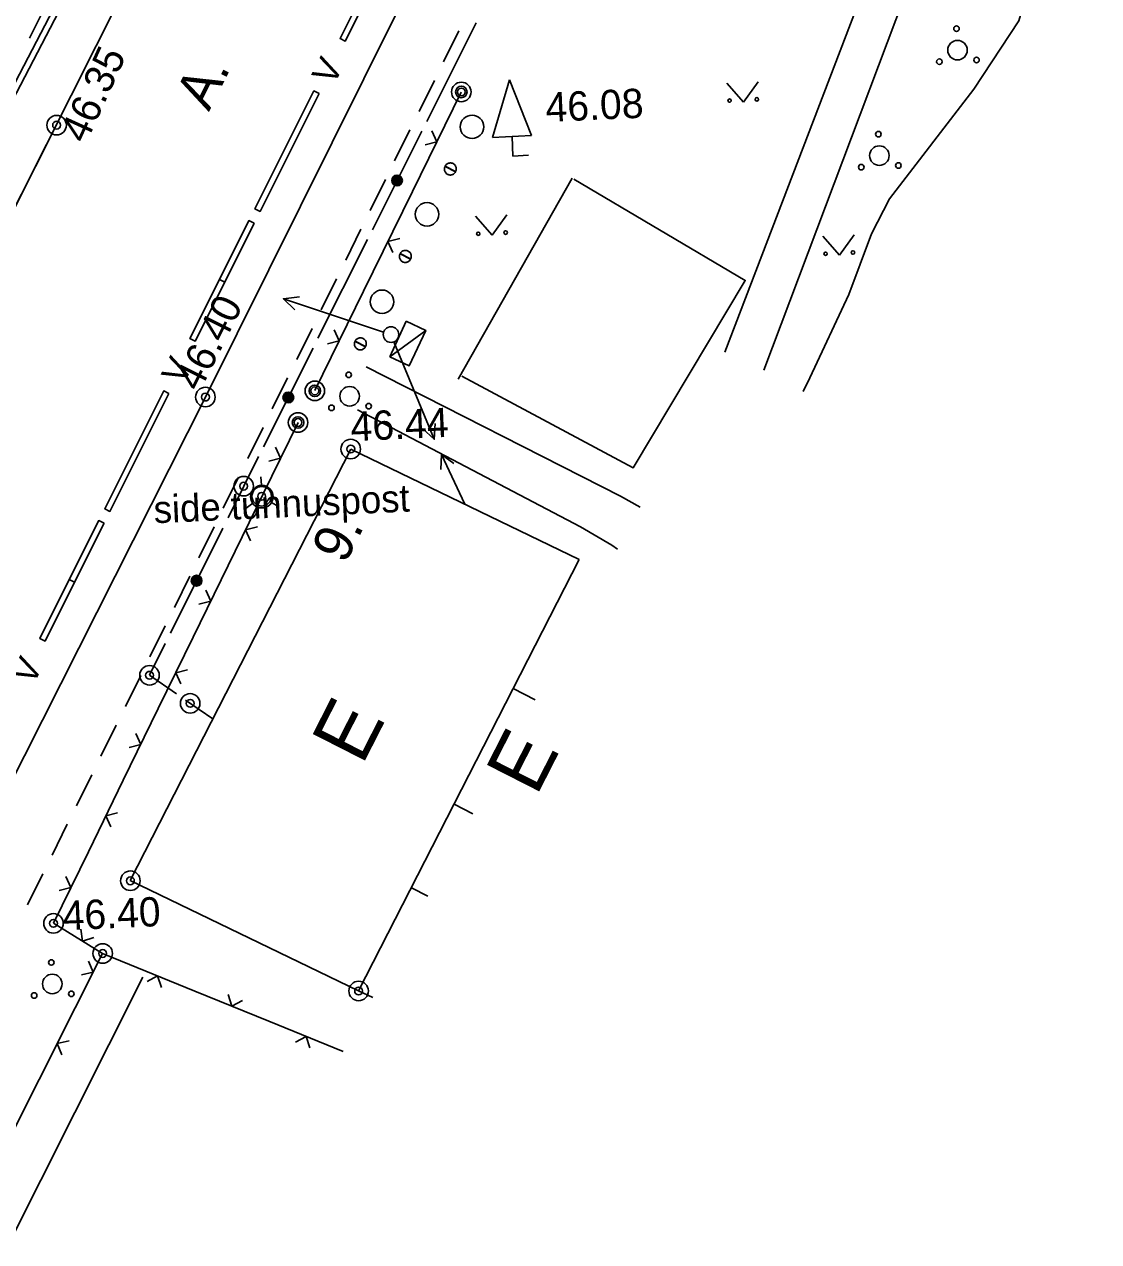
# Model space of a CAD drawing. Extents: x 642063 to 642420, y 6456369 to 6456843.
# Drawn here: x 642208.65 to 642236.14, y 6456506.06 to 6456537.22 of the extents above; entities that cross this region are included whole.
import ezdxf

# ---------------------------------------------------------------- set-up
doc = ezdxf.new("R2010")
doc.units = 0
for name, color, linetype in [('KIHT_14', 7, 'Continuous'), ('KIHT_16', 7, 'Continuous'), ('KIHT_17', 7, 'Continuous'), ('KIHT_2', 7, 'Continuous'), ('KIHT_20', 7, 'Continuous'), ('KIHT_24', 7, 'Continuous'), ('KIHT_25', 7, 'Continuous'), ('KIHT_26', 7, 'Continuous'), ('KIHT_27', 7, 'Continuous'), ('KIHT_3', 7, 'Continuous'), ('KIHT_35', 7, 'Continuous'), ('KIHT_39', 7, 'Continuous'), ('KIHT_4', 7, 'Continuous'), ('KIHT_5', 7, 'Continuous'), ('KIHT_6', 7, 'Continuous'), ('KIHT_9', 7, 'Continuous')]:
    doc.layers.add(name, color=color, linetype=linetype)

# ---------------------------------------------------------------- blocks, each defined once
blk = doc.blocks.new('SC1306')
at = {"layer": 'KIHT_2'}
blk.add_circle((0, 0), 0.25, dxfattribs=at)
blk = doc.blocks.new('PNNKT')
at = {"layer": 'KIHT_5'}
blk.add_circle((0, 0), 0.1, dxfattribs=at)
blk = doc.blocks.new('KPQQSA')
at = {"layer": 'KIHT_16'}
for centre, radius in [((0, 0.55), 0.0707), ((0, 0), 0.25), ((-0.476, -0.275), 0.0707), ((0.476, -0.275), 0.0707)]:
    blk.add_circle(centre, radius, dxfattribs=at)
blk = doc.blocks.new('KELUPU')
at = {"layer": 'KIHT_16'}
for p, q in [((0, 1.95), (-0.5, 0.5)), ((0.5, 0.5), (0, 1.95)), ((-0.5, 0.5), (0.5, 0.5)), ((0, 0), (0, 0.5)), ((0.4, 0), (0, 0))]:
    blk.add_line(p, q, dxfattribs=at)
blk = doc.blocks.new('V_AIPN')
at = {"layer": 'KIHT_3'}
blk.add_circle((0, 0), 0.148, dxfattribs=at)
blk = doc.blocks.new('KMURU_')
at = {"layer": 'KIHT_25'}
for p, q in [((-0.403, 0.505), (0, 0)), ((0, 0), (0.397, 0.505))]:
    blk.add_line(p, q, dxfattribs=at)
for centre, radius in [((-0.353, 0.055), 0.0428), ((0.347, 0.055), 0.0452)]:
    blk.add_circle(centre, radius, dxfattribs=at)
blk = doc.blocks.new('VKRAAN')
at = {"layer": 'KIHT_4'}
blk.add_circle((0, 0), 0.289, dxfattribs=at)
blk = doc.blocks.new('SC1181')
at = {"layer": 'KIHT_4'}
for p, q in [((0, 0.395), (0, 0.184)), ((-0.241, -0.266), (-0.416, -0.383)), ((0.241, -0.266), (0.416, -0.383))]:
    blk.add_line(p, q, dxfattribs=at)
blk.add_blockref('VKRAAN', (0, -0.11), dxfattribs=at)
blk = doc.blocks.new('WMNOLO')
at = {"layer": 'KIHT_17'}
blk.add_line((0.2, 0), (2.9, 0), dxfattribs=at)
blk.add_lwpolyline([(2.536, 0.176), (2.9, 0), (2.531, -0.176)], dxfattribs=at)
blk.add_circle((0, 0), 0.2, dxfattribs=at)
blk = doc.blocks.new('L_KILP')
at = {"layer": 'KIHT_39'}
for q in [(0.998, 0.551), (0.998, -0.551)]:
    blk.add_line((-0.998, 0.551), q, dxfattribs=at)
blk.add_lwpolyline([(0.998, 0.551), (0.998, -0.551), (-0.998, -0.551), (-0.998, 0.551)], dxfattribs=at)

msp = doc.modelspace()

# ---------------------------------------------------------------- linework, layer by layer
at = {"layer": 'KIHT_14'}
for points in [[(642217.616, 6456538.298), (642216.861, 6456536.79), (642216.727, 6456536.857), (642217.482, 6456538.366)], [(642216.19, 6456535.448), (642214.679, 6456532.431), (642214.545, 6456532.498), (642216.055, 6456535.516)], [(642214.528, 6456532.129), (642213.773, 6456530.62), (642213.639, 6456530.688), (642214.394, 6456532.196)], [(642213.773, 6456530.62), (642213.018, 6456529.112), (642212.884, 6456529.179), (642213.639, 6456530.688)], [(642212.347, 6456527.77), (642210.837, 6456524.753), (642210.702, 6456524.82), (642212.213, 6456527.838)], [(642210.686, 6456524.451), (642209.93, 6456522.942), (642209.796, 6456523.01), (642210.551, 6456524.518)], [(642209.93, 6456522.942), (642209.175, 6456521.434), (642209.041, 6456521.501), (642209.796, 6456523.01)]]:
    msp.add_lwpolyline(points, close=True, dxfattribs=at)
at = {"layer": 'KIHT_16'}
for points in [[(642219.413, 6456533.583), (642219.407, 6456533.568), (642219.402, 6456533.554), (642219.399, 6456533.538), (642219.397, 6456533.523), (642219.397, 6456533.507), (642219.398, 6456533.491), (642219.402, 6456533.476), (642219.406, 6456533.461), (642219.413, 6456533.447), (642219.421, 6456533.433), (642219.43, 6456533.42), (642219.44, 6456533.409), (642219.452, 6456533.398), (642219.464, 6456533.389), (642219.478, 6456533.381), (642219.492, 6456533.374), (642219.507, 6456533.369), (642219.523, 6456533.366), (642219.538, 6456533.364), (642219.554, 6456533.364), (642219.57, 6456533.366), (642219.585, 6456533.369), (642219.6, 6456533.374), (642219.614, 6456533.38), (642219.628, 6456533.388), (642219.641, 6456533.397), (642219.652, 6456533.408), (642219.663, 6456533.419), (642219.672, 6456533.432), (642219.68, 6456533.446)], [(642219.685, 6456533.454), (642219.68, 6456533.446), (642219.413, 6456533.583), (642219.418, 6456533.592)], [(642219.685, 6456533.454), (642219.691, 6456533.469), (642219.696, 6456533.484), (642219.699, 6456533.499), (642219.701, 6456533.515), (642219.701, 6456533.53), (642219.699, 6456533.546), (642219.696, 6456533.561), (642219.691, 6456533.576), (642219.685, 6456533.591), (642219.677, 6456533.604), (642219.668, 6456533.617), (642219.658, 6456533.629), (642219.646, 6456533.639), (642219.633, 6456533.649), (642219.62, 6456533.656), (642219.605, 6456533.663), (642219.591, 6456533.668), (642219.575, 6456533.671), (642219.56, 6456533.673), (642219.544, 6456533.673), (642219.528, 6456533.671), (642219.513, 6456533.668), (642219.498, 6456533.663), (642219.484, 6456533.657), (642219.47, 6456533.649), (642219.457, 6456533.64), (642219.446, 6456533.63), (642219.435, 6456533.618), (642219.426, 6456533.605), (642219.418, 6456533.592)], [(642218.262, 6456531.344), (642218.255, 6456531.33), (642218.25, 6456531.315), (642218.247, 6456531.3), (642218.245, 6456531.284), (642218.245, 6456531.268), (642218.247, 6456531.253), (642218.25, 6456531.237), (642218.255, 6456531.223), (642218.261, 6456531.208), (642218.269, 6456531.195), (642218.278, 6456531.182), (642218.289, 6456531.17), (642218.3, 6456531.16), (642218.313, 6456531.15), (642218.326, 6456531.142), (642218.341, 6456531.136), (642218.356, 6456531.131), (642218.371, 6456531.128), (642218.387, 6456531.126), (642218.402, 6456531.126), (642218.418, 6456531.127), (642218.433, 6456531.131), (642218.448, 6456531.135), (642218.463, 6456531.142), (642218.476, 6456531.15), (642218.489, 6456531.159), (642218.501, 6456531.169), (642218.511, 6456531.181), (642218.521, 6456531.194), (642218.528, 6456531.207)], [(642218.533, 6456531.216), (642218.528, 6456531.207), (642218.262, 6456531.344), (642218.266, 6456531.353)], [(642218.533, 6456531.216), (642218.539, 6456531.23), (642218.544, 6456531.245), (642218.548, 6456531.261), (642218.549, 6456531.276), (642218.549, 6456531.292), (642218.548, 6456531.307), (642218.545, 6456531.323), (642218.54, 6456531.338), (642218.534, 6456531.352), (642218.526, 6456531.366), (642218.517, 6456531.379), (642218.506, 6456531.39), (642218.494, 6456531.401), (642218.482, 6456531.41), (642218.468, 6456531.418), (642218.454, 6456531.424), (642218.439, 6456531.429), (642218.424, 6456531.433), (642218.408, 6456531.434), (642218.392, 6456531.434), (642218.377, 6456531.433), (642218.361, 6456531.43), (642218.346, 6456531.425), (642218.332, 6456531.419), (642218.318, 6456531.411), (642218.306, 6456531.402), (642218.294, 6456531.391), (642218.283, 6456531.379), (642218.274, 6456531.367), (642218.266, 6456531.353)], [(642217.11, 6456529.106), (642217.104, 6456529.092), (642217.099, 6456529.077), (642217.095, 6456529.061), (642217.094, 6456529.046), (642217.094, 6456529.03), (642217.095, 6456529.014), (642217.098, 6456528.999), (642217.103, 6456528.984), (642217.11, 6456528.97), (642217.117, 6456528.956), (642217.127, 6456528.943), (642217.137, 6456528.932), (642217.149, 6456528.921), (642217.161, 6456528.912), (642217.175, 6456528.904), (642217.189, 6456528.897), (642217.204, 6456528.893), (642217.219, 6456528.889), (642217.235, 6456528.888), (642217.251, 6456528.887), (642217.266, 6456528.889), (642217.282, 6456528.892), (642217.297, 6456528.897), (642217.311, 6456528.903), (642217.325, 6456528.911), (642217.337, 6456528.92), (642217.349, 6456528.931), (642217.36, 6456528.942), (642217.369, 6456528.955), (642217.377, 6456528.969)], [(642217.381, 6456528.978), (642217.377, 6456528.969), (642217.11, 6456529.106), (642217.115, 6456529.115)], [(642217.381, 6456528.978), (642217.388, 6456528.992), (642217.393, 6456529.007), (642217.396, 6456529.022), (642217.398, 6456529.038), (642217.398, 6456529.053), (642217.396, 6456529.069), (642217.393, 6456529.084), (642217.388, 6456529.099), (642217.382, 6456529.114), (642217.374, 6456529.127), (642217.365, 6456529.14), (642217.354, 6456529.152), (642217.343, 6456529.162), (642217.33, 6456529.172), (642217.317, 6456529.18), (642217.302, 6456529.186), (642217.287, 6456529.191), (642217.272, 6456529.194), (642217.256, 6456529.196), (642217.241, 6456529.196), (642217.225, 6456529.194), (642217.21, 6456529.191), (642217.195, 6456529.186), (642217.18, 6456529.18), (642217.167, 6456529.172), (642217.154, 6456529.163), (642217.142, 6456529.153), (642217.132, 6456529.141), (642217.123, 6456529.128), (642217.115, 6456529.115)]]:
    msp.add_lwpolyline(points, close=True, dxfattribs=at)
for centre in [(642220.104, 6456534.597), (642218.952, 6456532.358), (642217.8, 6456530.12)]:
    msp.add_circle(centre, 0.3, dxfattribs=at)
at = {"layer": 'KIHT_17'}
for p, q in [((642219.308, 6456525.824), (642219.319, 6456526.212)), ((642219.922, 6456524.937), (642219.319, 6456526.212)), ((642219.319, 6456526.212), (642219.636, 6456525.979))]:
    msp.add_line(p, q, dxfattribs=at)
at = {"layer": 'KIHT_20'}
for p, q in [((642211.357, 6456515.305), (642216.999, 6456526.348)), ((642222.844, 6456523.525), (642216.999, 6456526.348)), ((642217.202, 6456512.482), (642222.844, 6456523.525)), ((642221.719, 6456519.931), (642221.155, 6456520.218)), ((642220.128, 6456517.017), (642219.649, 6456517.26)), ((642217.202, 6456512.482), (642211.357, 6456515.305)), ((642218.551, 6456515.122), (642218.976, 6456514.906)), ((642217.561, 6456512.312), (642217.202, 6456512.482))]:
    msp.add_line(p, q, dxfattribs=at)
at = {"layer": 'KIHT_25'}
msp.add_line((642222.667, 6456533.285), (642219.748, 6456528.142), dxfattribs=at)
for points in [[(642236.143, 6456543.637), (642235.339, 6456541.564), (642234.676, 6456539.256), (642234.101, 6456537.308), (642232.947, 6456535.562), (642230.79, 6456532.753), (642230.326, 6456531.86), (642229.747, 6456530.303), (642228.747, 6456528.175), (642228.578, 6456527.825)], [(642219.846, 6456528.214), (642224.232, 6456525.87), (642227.098, 6456530.668), (642222.711, 6456533.261)], [(642211.682, 6456512.832), (642206.451, 6456502.441), (642212.553, 6456499.212), (642214.525, 6456502.429)]]:
    msp.add_lwpolyline(points, dxfattribs=at)
at = {"layer": 'KIHT_27'}
for p, q in [((642231.033, 6456540.472), (642226.577, 6456528.832)), ((642227.569, 6456528.365), (642231.942, 6456539.955))]:
    msp.add_line(p, q, dxfattribs=at)
for points in [[(642224.409, 6456524.859), (642223.903, 6456525.146), (642217.393, 6456528.454)], [(642217.169, 6456527.351), (642222.884, 6456524.358), (642223.681, 6456523.889), (642223.826, 6456523.79)]]:
    msp.add_lwpolyline(points, dxfattribs=at)
at = {"layer": 'KIHT_3'}
for p, q in [((642218.579, 6456532.939), (642219.83, 6456535.486)), ((642217.328, 6456530.392), (642218.579, 6456532.939)), ((642216.077, 6456527.845), (642217.328, 6456530.392)), ((642214.756, 6456525.2), (642215.651, 6456527.032)), ((642213.862, 6456523.369), (642214.756, 6456525.2)), ((642212.967, 6456521.537), (642213.862, 6456523.369)), ((642212.073, 6456519.706), (642212.967, 6456521.537)), ((642211.178, 6456517.874), (642212.073, 6456519.706)), ((642210.284, 6456516.043), (642211.178, 6456517.874)), ((642209.389, 6456514.211), (642210.284, 6456516.043)), ((642209.389, 6456514.211), (642210.649, 6456513.437)), ((642213.007, 6456512.478), (642211.107, 6456513.25)), ((642214.907, 6456511.705), (642213.007, 6456512.478)), ((642209.947, 6456512.046), (642209.024, 6456510.215)), ((642216.808, 6456510.932), (642214.907, 6456511.705)), ((642209.024, 6456510.215), (642208.1, 6456508.383))]:
    msp.add_line(p, q, dxfattribs=at)
for points in [[(642218.903, 6456534.137), (642219.204, 6456534.213), (642219.078, 6456534.494)], [(642218.255, 6456531.742), (642217.953, 6456531.666), (642218.079, 6456531.384)], [(642216.401, 6456529.043), (642216.702, 6456529.119), (642216.577, 6456529.4)], [(642214.903, 6456526.04), (642215.204, 6456526.116), (642215.077, 6456526.397)], [(642214.61, 6456524.361), (642214.309, 6456524.284), (642214.436, 6456524.003)], [(642213.113, 6456522.377), (642213.415, 6456522.453), (642213.288, 6456522.734)], [(642212.821, 6456520.698), (642212.52, 6456520.621), (642212.647, 6456520.34)], [(642211.324, 6456518.713), (642211.625, 6456518.79), (642211.499, 6456519.071)], [(642211.032, 6456517.035), (642210.731, 6456516.958), (642210.857, 6456516.677)], [(642209.535, 6456515.05), (642209.836, 6456515.127), (642209.71, 6456515.408)], [(642210.088, 6456514.06), (642210.134, 6456513.753), (642210.427, 6456513.852)], [(642211.107, 6456513.25), (642210.649, 6456513.437), (642209.947, 6456512.046)], [(642210.107, 6456512.89), (642210.409, 6456512.962), (642210.287, 6456513.245)], [(642212.153, 6456512.569), (642212.057, 6456512.864), (642211.785, 6456512.719)], [(642213.86, 6456512.386), (642213.957, 6456512.091), (642214.229, 6456512.237)], [(642215.954, 6456511.023), (642215.857, 6456511.318), (642215.585, 6456511.173)], [(642209.788, 6456511.203), (642209.486, 6456511.131), (642209.608, 6456510.848)]]:
    msp.add_lwpolyline(points, dxfattribs=at)
at = {"layer": 'KIHT_35'}
for p, q in [((642220.21, 6456537.261), (642218.945, 6456534.737)), ((642218.818, 6456534.485), (642217.553, 6456531.961)), ((642217.426, 6456531.709), (642216.161, 6456529.185)), ((642216.034, 6456528.932), (642214.769, 6456526.409)), ((642214.642, 6456526.156), (642214.263, 6456525.399)), ((642214.263, 6456525.399), (642213.86, 6456524.593)), ((642213.726, 6456524.324), (642212.385, 6456521.637)), ((642212.251, 6456521.369), (642211.848, 6456520.563)), ((642211.848, 6456520.563), (642212.539, 6456520.085)), ((642212.769, 6456519.926), (642213.47, 6456519.441))]:
    msp.add_line(p, q, dxfattribs=at)
for centre, radius in [((642218.185, 6456533.223), 0.137), ((642218.185, 6456533.223), 0.117), ((642218.185, 6456533.223), 0.0968), ((642218.185, 6456533.223), 0.0768), ((642218.185, 6456533.223), 0.0568), ((642218.185, 6456533.223), 0.0368), ((642218.185, 6456533.223), 0.0168), ((642215.402, 6456527.671), 0.137), ((642215.402, 6456527.671), 0.117), ((642215.402, 6456527.671), 0.0968), ((642215.402, 6456527.671), 0.0768), ((642215.402, 6456527.671), 0.0568), ((642215.402, 6456527.671), 0.0368), ((642215.402, 6456527.671), 0.0168), ((642213.055, 6456522.981), 0.137), ((642213.055, 6456522.981), 0.117), ((642213.055, 6456522.981), 0.0968), ((642213.055, 6456522.981), 0.0768), ((642213.055, 6456522.981), 0.0568), ((642213.055, 6456522.981), 0.0368), ((642213.055, 6456522.981), 0.0168)]:
    msp.add_circle(centre, radius, dxfattribs=at)
at = {"layer": 'KIHT_6'}
msp.add_lwpolyline([(642208.199, 6456535.322), (642209.716, 6456538.249), (642209.849, 6456538.18), (642208.332, 6456535.253)], close=True, dxfattribs=at)
at = {"layer": 'KIHT_9'}
for p, q in [((642192.614, 6456501.212), (642230.543, 6456576.478)), ((642209.17, 6456537.654), (642208.775, 6456536.864)), ((642219.767, 6456537.055), (642219.375, 6456536.261)), ((642219.14, 6456535.785), (642218.749, 6456534.992)), ((642209.553, 6456534.825), (642209.469, 6456534.644)), ((642218.514, 6456534.516), (642218.123, 6456533.723)), ((642217.888, 6456533.247), (642217.496, 6456532.453)), ((642217.261, 6456531.977), (642216.87, 6456531.184)), ((642216.635, 6456530.708), (642216.244, 6456529.914)), ((642216.009, 6456529.438), (642215.617, 6456528.645)), ((642215.382, 6456528.169), (642214.991, 6456527.376)), ((642214.756, 6456526.9), (642214.365, 6456526.106)), ((642214.13, 6456525.63), (642213.738, 6456524.837)), ((642213.503, 6456524.361), (642213.112, 6456523.568)), ((642212.877, 6456523.092), (642212.486, 6456522.298)), ((642212.251, 6456521.822), (642211.859, 6456521.029)), ((642211.624, 6456520.553), (642211.233, 6456519.759)), ((642210.998, 6456519.283), (642210.607, 6456518.49)), ((642210.372, 6456518.014), (642209.98, 6456517.221)), ((642209.745, 6456516.745), (642209.354, 6456515.951)), ((642209.119, 6456515.475), (642208.728, 6456514.682))]:
    msp.add_line(p, q, dxfattribs=at)
for points in [[(642226.708, 6456548.456), (642225.718, 6456548.352), (642224.765, 6456547.981), (642223.927, 6456547.345), (642222.729, 6456545.717), (642220.574, 6456542.354), (642213.278, 6456527.679), (642201.694, 6456504.739), (642198.545, 6456498.477)], [(642191.068, 6456498.142), (642199.298, 6456514.484), (642209.469, 6456534.644)]]:
    msp.add_lwpolyline(points, dxfattribs=at)

# ---------------------------------------------------------------- block references
at = {"layer": 'KIHT_16', "rotation": 2.56399}
for name, p in [('KPQQSA', (642232.53, 6456536.56)), ('KELUPU', (642221.15, 6456533.85)), ('KPQQSA', (642230.53, 6456533.86)), ('KPQQSA', (642216.97, 6456527.7)), ('KPQQSA', (642209.36, 6456512.66))]:
    msp.add_blockref(name, p, dxfattribs=at)
at = {"layer": 'KIHT_17'}
for rotation in [161.59962509092233, -67.53184854932506]:
    msp.add_blockref('WMNOLO', (642218.03, 6456529.28), dxfattribs=dict(at, rotation=rotation))
at = {"layer": 'KIHT_2', "rotation": 2.56399}
for p in [(642214.26, 6456525.4), (642211.85, 6456520.56), (642212.89, 6456519.84)]:
    msp.add_blockref('SC1306', p, dxfattribs=at)
at = {"layer": 'KIHT_20', "rotation": 2.56399}
for p in [(642217, 6456526.35), (642211.36, 6456515.3), (642217.2, 6456512.48)]:
    msp.add_blockref('SC1306', p, dxfattribs=at)
at = {"layer": 'KIHT_25', "rotation": 2.56399}
for p in [(642227.05, 6456535.23), (642220.62, 6456531.82), (642229.51, 6456531.31)]:
    msp.add_blockref('KMURU_', p, dxfattribs=at)
at = {"layer": 'KIHT_3'}
for name, p, rotation in [('SC1306', (642219.83, 6456535.49), 2.56399), ('V_AIPN', (642219.83, 6456535.49), 92.56399), ('SC1306', (642216.08, 6456527.84), 2.56399), ('V_AIPN', (642216.08, 6456527.84), 92.56399), ('SC1306', (642215.65, 6456527.03), 2.56399), ('V_AIPN', (642215.65, 6456527.03), 92.56399), ('SC1306', (642209.39, 6456514.21), 2.56399), ('SC1306', (642210.65, 6456513.44), 2.56399)]:
    msp.add_blockref(name, p, dxfattribs=dict(at, rotation=rotation))
at = {"layer": 'KIHT_39', "xscale": 0.5, "yscale": 0.5, "rotation": 64.99220985698307}
msp.add_blockref('L_KILP', (642218.46, 6456529.05), dxfattribs=at)
at = {"layer": 'KIHT_4', "rotation": 2.56399}
for name, p in [('SC1181', (642214.72, 6456525.24)), ('SC1306', (642214.72, 6456525.14))]:
    msp.add_blockref(name, p, dxfattribs=at)
at = {"layer": 'KIHT_5', "rotation": 2.56399}
for p in [(642219.83, 6456535.49), (642209.47, 6456534.64), (642216.08, 6456527.84), (642213.28, 6456527.68), (642215.65, 6456527.03), (642217, 6456526.35), (642214.26, 6456525.4), (642214.72, 6456525.14), (642211.85, 6456520.56), (642212.89, 6456519.84), (642211.36, 6456515.3), (642209.39, 6456514.21), (642210.65, 6456513.44), (642217.2, 6456512.48)]:
    msp.add_blockref('PNNKT', p, dxfattribs=at)
at = {"layer": 'KIHT_9', "rotation": 2.56399}
for p in [(642209.47, 6456534.64), (642213.28, 6456527.68)]:
    msp.add_blockref('SC1306', p, dxfattribs=at)

# ---------------------------------------------------------------- texts
at = {"layer": 'KIHT_14'}
for p in [(642216.56, 6456535.63), (642212.71, 6456527.96), (642208.87, 6456520.28)]:
    msp.add_text('V', height=0.65, rotation=63.4121, dxfattribs=at).set_placement(p)
at = {"layer": 'KIHT_20'}
for s, height, p in [('9.', 1, (642216.85, 6456523.38)), ('E', 1.5, (642217.29, 6456518.23)), ('E', 1.5, (642221.75, 6456517.44))]:
    msp.add_text(s, height=height, rotation=63.0266, dxfattribs=at).set_placement(p)
at = {"layer": 'KIHT_24'}
msp.add_text('A.', height=1, rotation=63.5162, dxfattribs=at).set_placement((642213.37, 6456534.97))
at = {"layer": 'KIHT_26'}
for s, rotation, p in [('46.35', 65.4812, (642210.22, 6456534.14)), ('46.08', 2.564, (642222, 6456534.72)), ('46.40', 63.4149, (642213.13, 6456527.79)), ('46.44', 2.564, (642217.01, 6456526.55)), ('46.40', 2.564, (642209.64, 6456514.03))]:
    msp.add_text(s, height=0.75, rotation=rotation, dxfattribs=at).set_placement(p)
at = {"layer": 'KIHT_4'}
msp.add_text('side tunnuspost', height=0.70002, rotation=2.6331, dxfattribs=at).set_placement((642211.97, 6456524.45))

doc.saveas('drawing.dxf')
